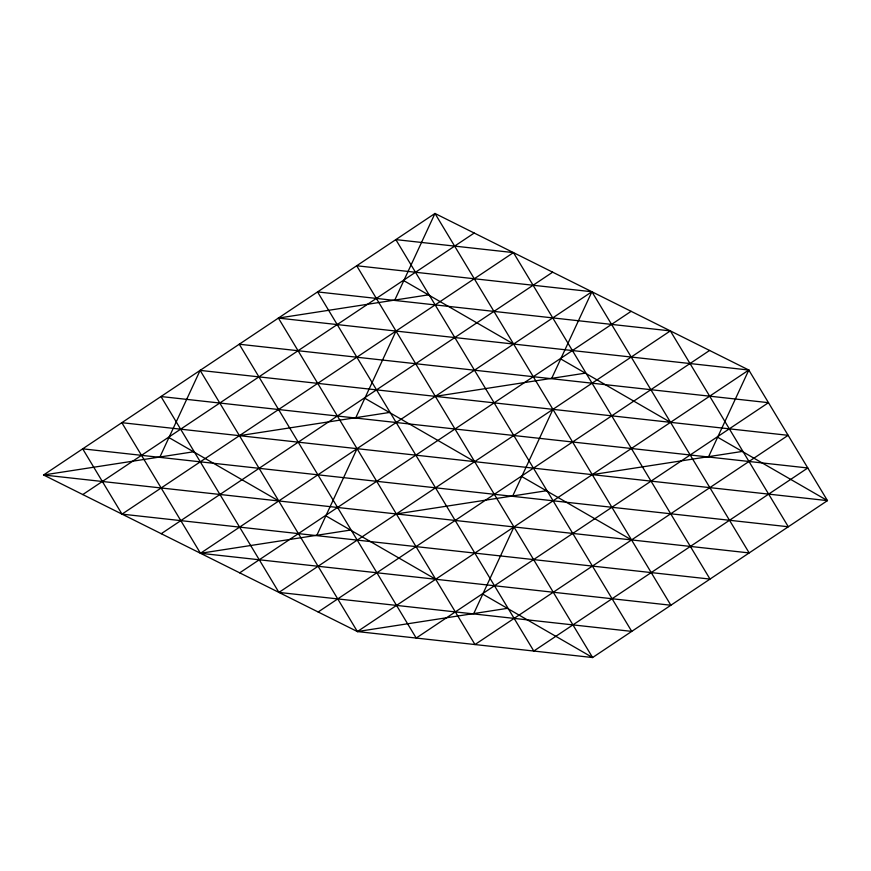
<?xml version="1.0" encoding="UTF-8"?>
<svg xmlns="http://www.w3.org/2000/svg" width="871" height="871" viewBox="0 0 871 871"><rect width="100%" height="100%" fill="white"/><g stroke="black" fill="none" stroke-linecap="round" stroke-linejoin="round"><path stroke-width="1.31" d="M159.926 456.992L200.123 370.382L788.135 435.326L474.989 644.551L278.404 318.078L428.423 294.866M394.781 300.07L434.977 213.46L748.81 370.033L827.45 500.618L592.596 657.54L357.393 631.562L43.55 474.989L434.977 213.46L670.877 605.236L200.472 553.281L121.831 422.685L827.45 500.618L717.628 437.22M355.814 417.677L396.011 331.067M316.848 535.273L357.045 448.663M551.702 378.352L591.899 291.741L356.685 265.764L592.596 657.54L482.774 594.131M512.736 495.958L552.933 409.348M473.759 613.554L513.955 526.944M708.624 456.644L748.81 370.033L278.404 318.078M82.778 494.565L474.205 233.036M122.005 514.13L513.433 252.601L710.017 579.084L122.005 514.13L82.691 448.837L788.309 526.77L670.354 330.893L317.545 291.916L533.792 651.04L807.787 467.977L160.983 396.534L278.927 592.422L631.736 631.388L395.837 239.612L513.433 252.601M161.244 533.705L552.66 272.177M239.699 572.846L631.127 311.317M278.927 592.422L670.354 330.893M318.165 611.986L709.582 350.458M200.123 370.382L357.393 631.562L748.81 370.033M435.326 396.359L585.334 373.147M239.438 435.674L389.446 412.473M193.569 451.788L43.55 474.989L749.169 552.922L591.899 291.741L200.472 553.281L350.48 530.069M592.247 474.641L742.255 451.439M396.359 513.955L546.367 490.754M357.393 631.562L507.401 608.35M560.717 358.928L670.528 422.337M403.796 280.647L513.607 344.056M521.74 476.535L631.562 539.933M364.829 398.254L474.641 461.652M325.863 515.85L435.674 579.259M168.941 437.569L278.753 500.967M768.472 402.674L416.196 638.051L239.264 344.23L768.472 402.674"/></g></svg>
